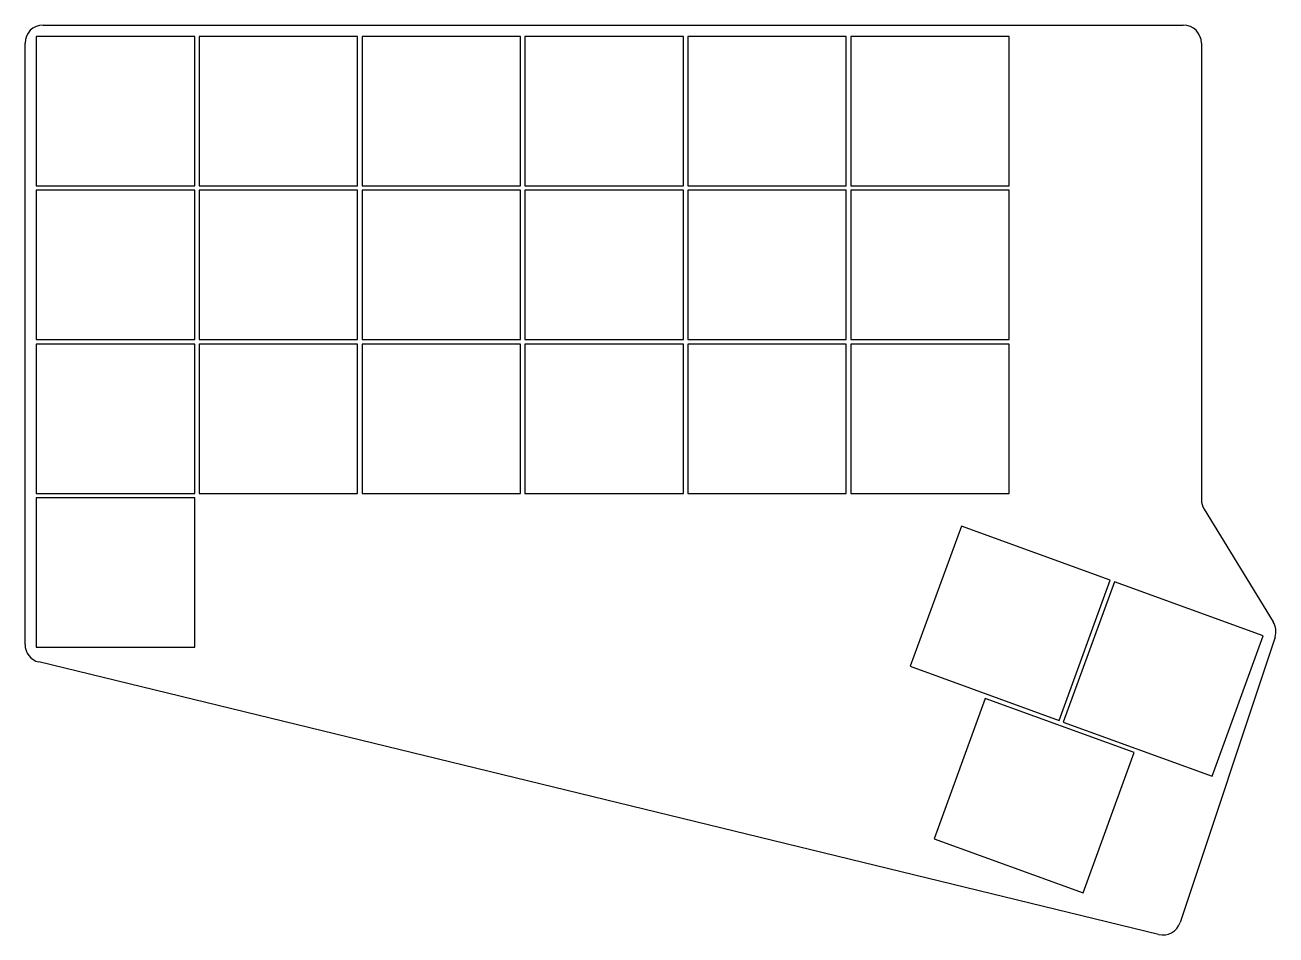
# Model space of a CAD drawing. Header units: millimetres. Extents: x 90 to 228, y -140 to -40.
import ezdxf

# ---------------------------------------------------------------- set-up
doc = ezdxf.new("R2010")
doc.units = ezdxf.units.MM

msp = doc.modelspace()

# ---------------------------------------------------------------- linework, layer by layer
for p, q in [((92, -39.5), (218, -39.5)), ((108.75, -40.75), (91.25, -40.75)), ((91.25, -40.75), (91.25, -57.25)), ((108.75, -57.25), (108.75, -40.75)), ((126.75, -40.75), (109.25, -40.75)), ((109.25, -40.75), (109.25, -57.25)), ((126.75, -57.25), (126.75, -40.75)), ((144.75, -40.75), (127.25, -40.75)), ((127.25, -40.75), (127.25, -57.25)), ((144.75, -57.25), (144.75, -40.75)), ((162.75, -40.75), (145.25, -40.75)), ((145.25, -40.75), (145.25, -57.25)), ((162.75, -57.25), (162.75, -40.75)), ((180.75, -40.75), (163.25, -40.75)), ((163.25, -40.75), (163.25, -57.25)), ((180.75, -57.25), (180.75, -40.75)), ((198.75, -40.75), (181.25, -40.75)), ((181.25, -40.75), (181.25, -57.25)), ((198.75, -57.25), (198.75, -40.75)), ((90, -107.93), (90, -41.5)), ((220, -41.5), (220, -91.94)), ((91.25, -57.25), (108.75, -57.25)), ((108.75, -57.75), (91.25, -57.75)), ((91.25, -57.75), (91.25, -74.25)), ((108.75, -74.25), (108.75, -57.75)), ((109.25, -57.25), (126.75, -57.25)), ((126.75, -57.75), (109.25, -57.75)), ((109.25, -57.75), (109.25, -74.25)), ((126.75, -74.25), (126.75, -57.75)), ((127.25, -57.25), (144.75, -57.25)), ((144.75, -57.75), (127.25, -57.75)), ((127.25, -57.75), (127.25, -74.25)), ((144.75, -74.25), (144.75, -57.75)), ((145.25, -57.25), (162.75, -57.25)), ((162.75, -57.75), (145.25, -57.75)), ((145.25, -57.75), (145.25, -74.25)), ((162.75, -74.25), (162.75, -57.75)), ((163.25, -57.25), (180.75, -57.25)), ((180.75, -57.75), (163.25, -57.75)), ((163.25, -57.75), (163.25, -74.25)), ((180.75, -74.25), (180.75, -57.75)), ((181.25, -57.25), (198.75, -57.25)), ((198.75, -57.75), (181.25, -57.75)), ((181.25, -57.75), (181.25, -74.25)), ((198.75, -74.25), (198.75, -57.75)), ((91.25, -74.25), (108.75, -74.25)), ((109.25, -74.25), (126.75, -74.25)), ((127.25, -74.25), (144.75, -74.25)), ((145.25, -74.25), (162.75, -74.25)), ((163.25, -74.25), (180.75, -74.25)), ((181.25, -74.25), (198.75, -74.25)), ((108.75, -74.75), (91.25, -74.75)), ((91.25, -74.75), (91.25, -91.25)), ((108.75, -91.25), (108.75, -74.75)), ((126.75, -74.75), (109.25, -74.75)), ((109.25, -74.75), (109.25, -91.25)), ((126.75, -91.25), (126.75, -74.75)), ((144.75, -74.75), (127.25, -74.75)), ((127.25, -74.75), (127.25, -91.25)), ((144.75, -91.25), (144.75, -74.75)), ((162.75, -74.75), (145.25, -74.75)), ((145.25, -74.75), (145.25, -91.25)), ((162.75, -91.25), (162.75, -74.75)), ((180.75, -74.75), (163.25, -74.75)), ((163.25, -74.75), (163.25, -91.25)), ((180.75, -91.25), (180.75, -74.75)), ((198.75, -74.75), (181.25, -74.75)), ((181.25, -74.75), (181.25, -91.25)), ((198.75, -91.25), (198.75, -74.75)), ((91.25, -91.25), (108.75, -91.25)), ((108.75, -91.75), (91.25, -91.75)), ((91.25, -91.75), (91.25, -108.25)), ((108.75, -108.25), (108.75, -91.75)), ((109.25, -91.25), (126.75, -91.25)), ((127.25, -91.25), (144.75, -91.25)), ((145.25, -91.25), (162.75, -91.25)), ((163.25, -91.25), (180.75, -91.25)), ((181.25, -91.25), (198.75, -91.25)), ((220.3, -92.98), (227.94, -105.45)), ((193.47, -94.85), (187.83, -110.35)), ((209.92, -100.83), (193.47, -94.85)), ((204.27, -116.34), (209.92, -100.83)), ((210.39, -101), (204.74, -116.51)), ((226.83, -106.99), (210.39, -101)), ((228.14, -107.13), (217.64, -138.67)), ((221.19, -122.49), (226.83, -106.99)), ((91.25, -108.25), (108.75, -108.25)), ((215.27, -139.98), (91.53, -109.87)), ((187.83, -110.35), (204.27, -116.34)), ((196.11, -113.9), (190.47, -129.4)), ((212.56, -119.89), (196.11, -113.9)), ((204.74, -116.51), (221.19, -122.49)), ((206.92, -135.39), (212.56, -119.89)), ((190.47, -129.4), (206.92, -135.39))]:
    msp.add_line(p, q)
for centre, start, end in [((92, -41.5), 90, 180), ((218, -41.5), 0, 90), ((222, -91.94), 180, 211.5342), ((226.24, -106.49), 341.5911, 31.5342), ((92, -107.93), 180, 256.326), ((215.74, -138.03), 256.326, 341.5911)]:
    msp.add_arc(centre, 2, start, end)

doc.saveas('drawing.dxf')
